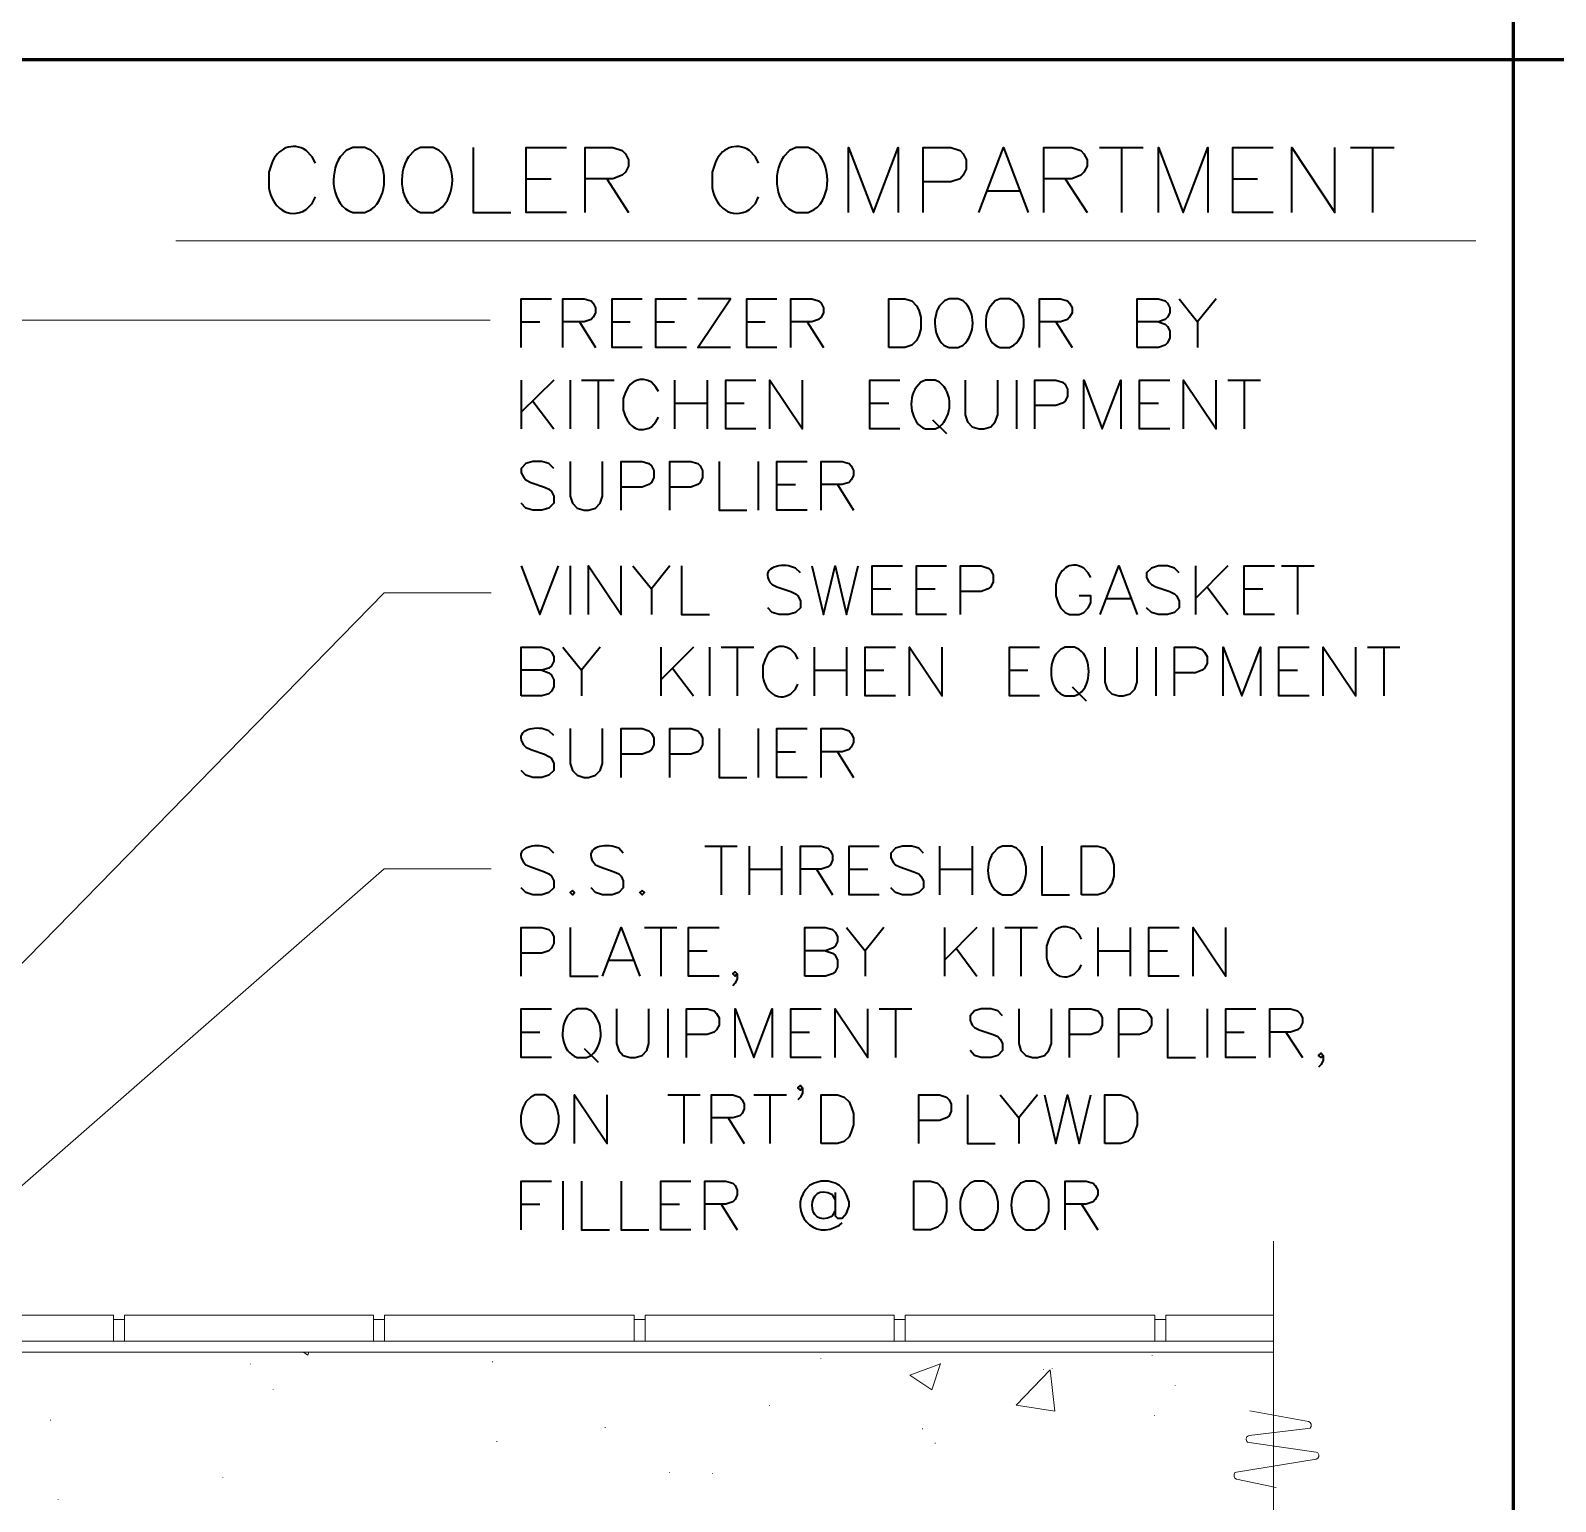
# Model space of a CAD drawing. Header units: inches. Extents: x 5 to 516, y -193 to 129.
# Drawn here: x 198.38 to 210.07, y -66.47 to -55.2 of the extents above; entities that cross this region are included whole.
import ezdxf

# ---------------------------------------------------------------- set-up
doc = ezdxf.new("R2010")
doc.units = ezdxf.units.IN
doc.header["$MEASUREMENT"] = 0
doc.layers.add('PDF3_Geometry', color=7, linetype='Continuous')

msp = doc.modelspace()

# ---------------------------------------------------------------- linework, layer by layer
at = {"layer": 'PDF3_Geometry', "lineweight": 50}
msp.add_lwpolyline([(181.1703462, -32.9700706), (181.1703462, -77.8671928), (209.7451811, -77.8671928), (209.7451811, -32.9700706)], close=True, dxfattribs=at)
at = {"layer": 'PDF3_Geometry', "lineweight": 60}
for points in [[(209.7451811, -32.9700706), (209.7451811, -77.8671928)], [(181.1703462, -55.41863), (231.5004526, -55.41863)]]:
    msp.add_lwpolyline(points, dxfattribs=at)
at = {"layer": 'PDF3_Geometry', "lineweight": 35}
for points in [[(200.5657701, -56.2119141), (200.5424383, -56.1652504), (200.4957746, -56.1152536)], [(200.9924113, -56.1152517), (200.9457477, -56.0919199), (200.8524203, -56.0919199), (200.8024235, -56.1152517), (200.7557599, -56.1652485)], [(201.5157103, -56.1152517), (201.4690466, -56.0919199), (201.3723862, -56.0919199), (201.3257225, -56.1152517), (201.2790588, -56.1652485)], [(201.7756942, -56.0919199), (201.7756942, -56.5918879), (202.0623425, -56.5918879)], [(202.4889788, -56.5918879), (202.1823318, -56.5918879), (202.1823318, -56.0919199), (202.4889788, -56.0919199)], [(202.6323016, -56.5918879), (202.6323016, -56.0919199), (202.8456213, -56.0919199), (202.9156168, -56.1152517), (202.9422817, -56.1419167), (202.9656136, -56.1885804), (202.9656136, -56.2352441), (202.9422817, -56.2819077), (202.9156168, -56.3052396), (202.8456213, -56.3319045), (202.6323016, -56.3319045)], [(203.9622199, -56.2119141), (203.938888, -56.1652504), (203.8922243, -56.1152536)], [(204.3888611, -56.1152517), (204.3421974, -56.0919199), (204.24887, -56.0919199), (204.1988732, -56.1152517), (204.1522096, -56.1652485)], [(204.6521781, -56.5918879), (204.6521781, -56.0919199), (204.8421659, -56.5918879), (205.0321537, -56.0919199), (205.0321537, -56.5918879)], [(205.2221421, -56.5918879), (205.2221421, -56.0919199), (205.4354617, -56.0919199), (205.5054572, -56.1152517), (205.5287891, -56.1419167), (205.5521209, -56.1885804), (205.5521209, -56.2585759), (205.5287891, -56.3052396), (205.5054572, -56.3319045), (205.4354617, -56.3552364), (205.2221421, -56.3552364)], [(205.6487776, -56.5918879), (205.8387654, -56.0919199), (206.0287532, -56.5918879)], [(206.1487455, -56.5918879), (206.1487455, -56.0919199), (206.3620652, -56.0919199), (206.4320607, -56.1152517), (206.4553925, -56.1419167), (206.4787244, -56.1885804), (206.4787244, -56.2352441), (206.4553925, -56.2819077), (206.4320607, -56.3052396), (206.3620652, -56.3319045), (206.1487455, -56.3319045)], [(206.5753878, -56.0919199), (206.9086998, -56.0919199)], [(206.7420438, -56.0919199), (206.7420438, -56.5918879)], [(207.0253576, -56.5918879), (207.0253576, -56.0919199), (207.2153454, -56.5918879), (207.4053333, -56.0919199), (207.4053333, -56.5918879)], [(207.9053017, -56.5918879), (207.5953216, -56.5918879), (207.5953216, -56.0919199), (207.9053017, -56.0919199)], [(208.048621, -56.5918879), (208.048621, -56.0919199), (208.3785998, -56.5918879), (208.3785998, -56.0919199)], [(208.4985976, -56.0919199), (208.8319095, -56.0919199)], [(208.6652536, -56.0919199), (208.6652536, -56.5918879)], [(200.2324582, -56.2119141), (200.2091263, -56.2819096), (200.2091263, -56.4019019)], [(203.6289079, -56.2119141), (203.6055761, -56.2819096), (203.6055761, -56.4019019)], [(202.1823318, -56.3319083), (202.3723196, -56.3319083)], [(202.7989576, -56.3319083), (202.9656136, -56.5918916)], [(205.7187736, -56.4252319), (205.9587582, -56.4252319)], [(206.3120719, -56.3319083), (206.4787279, -56.5918916)], [(207.5953216, -56.3319083), (207.7853094, -56.3319083)], [(200.4957746, -56.5685579), (200.5424383, -56.5218942), (200.5657701, -56.4718974)], [(203.8922243, -56.5685579), (203.938888, -56.5218942), (203.9622199, -56.4718974)], [(200.8524203, -56.5918879), (200.9457477, -56.5918879), (200.9924113, -56.568556)], [(201.3723862, -56.5918879), (201.4690466, -56.5918879), (201.5157103, -56.568556)], [(204.24887, -56.5918879), (204.3421974, -56.5918879), (204.3888611, -56.568556)], [(202.142336, -57.6251536), (202.142336, -57.2518442), (202.3756544, -57.2518442)], [(202.462316, -57.6251536), (202.462316, -57.2518442), (202.6256389, -57.2518442), (202.6789688, -57.2685098), (202.6956344, -57.2851754), (202.7123, -57.3218397), (202.7123, -57.358504), (202.6956344, -57.3918352), (202.6789688, -57.4118339), (202.6256389, -57.4284995), (202.462316, -57.4284995)], [(203.0689454, -57.6251536), (202.8389602, -57.6251536), (202.8389602, -57.2518442), (203.0689454, -57.2518442)], [(203.4089201, -57.6251536), (203.1756017, -57.6251536), (203.1756017, -57.2518442), (203.4089201, -57.2518442)], [(203.7455657, -57.6251536), (203.4955817, -57.6251536), (203.7455657, -57.2518442), (203.4955817, -57.2518442)], [(204.1022112, -57.6251536), (203.8722259, -57.6251536), (203.8722259, -57.2518442), (204.1022112, -57.2518442)], [(204.2088742, -57.6251536), (204.2088742, -57.2518442), (204.368864, -57.2518442), (204.4221939, -57.2685098), (204.4421926, -57.2851754), (204.4588582, -57.3218397), (204.4588582, -57.358504), (204.4421926, -57.3918352), (204.4221939, -57.4118339), (204.368864, -57.4284995), (204.2088742, -57.4284995)], [(205.5287877, -57.2685114), (205.4921234, -57.2518458), (205.4221279, -57.2518458), (205.3854636, -57.2685114), (205.3487993, -57.3051757)], [(205.9187638, -57.2685114), (205.8854326, -57.2518458), (205.812104, -57.2518458), (205.7754396, -57.2685114), (205.7421085, -57.3051757)], [(206.1154157, -57.6251536), (206.1154157, -57.2518442), (206.2754054, -57.2518442), (206.3287353, -57.2685098), (206.3454009, -57.2851754), (206.3653997, -57.3218397), (206.3653997, -57.358504), (206.3454009, -57.3918352), (206.3287353, -57.4118339), (206.2754054, -57.4284995), (206.1154157, -57.4284995)], [(206.862038, -57.6251536), (206.862038, -57.2518442), (207.0253609, -57.2518442), (207.0786908, -57.2685098), (207.0953564, -57.2851754), (207.112022, -57.3218397), (207.112022, -57.358504), (207.0953564, -57.3918352), (207.0786908, -57.4118339), (207.0253609, -57.4284995), (206.862038, -57.4284995)], [(207.1853476, -57.2518458), (207.3253387, -57.4285012), (207.3253387, -57.6251552)], [(207.4686614, -57.2518458), (207.3253373, -57.4285012)], [(202.142336, -57.4285041), (202.2856601, -57.4285041)], [(202.5889762, -57.4285041), (202.7123016, -57.6251582)], [(202.8389602, -57.4285041), (202.9789512, -57.4285041)], [(203.1756017, -57.4285041), (203.3189259, -57.4285041)], [(203.8722259, -57.4285041), (204.0122169, -57.4285041)], [(204.3355276, -57.4285041), (204.4588531, -57.6251582)], [(206.2387395, -57.4285041), (206.365398, -57.6251582)], [(207.0253576, -57.4285041), (207.0786875, -57.4451697), (207.0953531, -57.4651685), (207.1120187, -57.4984996), (207.1120187, -57.5518296), (207.0953531, -57.5884939), (207.0786875, -57.6084926), (207.0253576, -57.6251582), (206.8620348, -57.6251582)], [(205.4221279, -57.6251552), (205.4921234, -57.6251552), (205.5287877, -57.6084896)], [(205.812104, -57.6251552), (205.8854326, -57.6251552), (205.9187638, -57.6084896)], [(202.142336, -57.8751376), (202.142336, -58.248447)], [(202.39232, -57.8751376), (202.142336, -58.1217884)], [(202.5189801, -57.8751376), (202.5189801, -58.248447)], [(202.6056377, -57.8751376), (202.8556217, -57.8751376)], [(202.7322979, -57.8751376), (202.7322979, -58.248447)], [(203.1956064, -57.9618019), (203.1756077, -57.9284707), (203.1422765, -57.8918064)], [(203.3189302, -57.8751376), (203.3189302, -58.248447)], [(203.5689142, -57.8751376), (203.5689142, -58.248447)], [(203.9422211, -58.2484521), (203.7122359, -58.2484521), (203.7122359, -57.8751427), (203.9422211, -57.8751427)], [(204.0488774, -58.2484521), (204.0488774, -57.8751427), (204.2988614, -58.2484521), (204.2988614, -57.8751427)], [(205.0454829, -58.2484521), (204.8154977, -58.2484521), (204.8154977, -57.8751427), (205.0454829, -57.8751427)], [(205.3487998, -57.8918032), (205.3154686, -57.8751376), (205.24214, -57.8751376), (205.2054756, -57.8918032), (205.1721445, -57.9284675)], [(205.5454517, -57.8751376), (205.5454517, -58.1417871), (205.5621173, -58.195117), (205.5987816, -58.2317814), (205.6521115, -58.248447), (205.6887758, -58.248447), (205.7421057, -58.2317814), (205.7754369, -58.195117), (205.7954357, -58.1417871), (205.7954357, -57.8751376)], [(205.9387574, -57.8751376), (205.9387574, -58.248447)], [(206.0787495, -58.2484521), (206.0787495, -57.8751427), (206.2387392, -57.8751427), (206.2920691, -57.8918083), (206.3120678, -57.9084739), (206.3287334, -57.9451382), (206.3287334, -57.9984681), (206.3120678, -58.0351325), (206.2920691, -58.051798), (206.2387392, -58.0684636), (206.0787495, -58.0684636)], [(206.4553936, -58.2484521), (206.4553936, -57.8751427), (206.5953846, -58.2484521), (206.7387088, -57.8751427), (206.7387088, -58.2484521)], [(207.1120144, -58.2484521), (206.8820291, -58.2484521), (206.8820291, -57.8751427), (207.1120144, -57.8751427)], [(207.2186775, -58.2484521), (207.2186775, -57.8751427), (207.4686614, -58.2484521), (207.4686614, -57.8751427)], [(207.5586554, -57.8751376), (207.8086394, -57.8751376)], [(207.6819792, -57.8751376), (207.6819792, -58.248447)], [(202.23233, -58.0351343), (202.3923197, -58.248454)], [(202.9456224, -57.9618019), (202.9256237, -58.0151318), (202.9256237, -58.1051261)], [(203.3189302, -58.0517959), (203.5689142, -58.0517959)], [(203.7122359, -58.0517959), (203.8522269, -58.0517959)], [(204.8154977, -58.0517959), (204.9588218, -58.0517959)], [(206.8820291, -58.0517959), (207.0253533, -58.0517959)], [(203.1422765, -58.2317846), (203.1756077, -58.1951203), (203.1956064, -58.158456)], [(205.2954677, -58.1784561), (205.4021275, -58.2851159)], [(205.24214, -58.248447), (205.3154686, -58.248447), (205.3487998, -58.2317814)], [(202.39232, -58.5517638), (202.3556556, -58.5150995), (202.3023257, -58.4984339), (202.2323302, -58.4984339), (202.1790003, -58.5150995), (202.142336, -58.5517638), (202.142336, -58.585095), (202.1623347, -58.6217593), (202.1790003, -58.6384249), (202.2156646, -58.6584237), (202.3223245, -58.695088), (202.3556556, -58.7117536), (202.3756544, -58.7284192), (202.39232, -58.7650835), (202.39232, -58.8184134), (202.3556556, -58.8550777), (202.3023257, -58.8717433), (202.2323302, -58.8717433), (202.1790003, -58.8550777), (202.142336, -58.8184134)], [(202.5189801, -58.4984361), (202.5189801, -58.7650857), (202.5356457, -58.8184156), (202.5723101, -58.8550799), (202.62564, -58.8717455), (202.6589712, -58.8717455), (202.7123011, -58.8550799), (202.7489654, -58.8184156), (202.765631, -58.7650857), (202.765631, -58.4984361)], [(202.9089562, -58.8717439), (202.9089562, -58.4984345), (203.068946, -58.4984345), (203.1222759, -58.5151001), (203.1422746, -58.5317656), (203.1589402, -58.56843), (203.1589402, -58.6217599), (203.1422746, -58.6584242), (203.1222759, -58.6750898), (203.068946, -58.6950885), (202.9089562, -58.6950885)], [(203.282264, -58.8717439), (203.282264, -58.4984345), (203.4422537, -58.4984345), (203.4955836, -58.5151001), (203.5155824, -58.5317656), (203.532248, -58.56843), (203.532248, -58.6217599), (203.5155824, -58.6584242), (203.4955836, -58.6750898), (203.4422537, -58.6950885), (203.282264, -58.6950885)], [(203.6589081, -58.4984361), (203.6589081, -58.8717455), (203.8722278, -58.8717455)], [(203.9588903, -58.4984361), (203.9588903, -58.8717455)], [(204.3355303, -58.8717439), (204.102212, -58.8717439), (204.102212, -58.4984345), (204.3355303, -58.4984345)], [(204.4421899, -58.8717439), (204.4421899, -58.4984345), (204.6021796, -58.4984345), (204.6555096, -58.5151001), (204.6721752, -58.5317656), (204.6888407, -58.56843), (204.6888407, -58.6050943), (204.6721752, -58.6384255), (204.6555096, -58.6584242), (204.6021796, -58.6750898), (204.4421899, -58.6750898)], [(204.102212, -58.6750876), (204.2455361, -58.6750876)], [(204.5655137, -58.6750876), (204.6888391, -58.8717417)], [(202.142336, -59.2983861), (202.2856601, -59.6716955), (202.4289843, -59.2983861)], [(202.5189801, -59.2983861), (202.5189801, -59.6716955)], [(202.6589722, -59.6716939), (202.6589722, -59.2983845), (202.9089562, -59.6716939), (202.9089562, -59.2983845)], [(202.9989502, -59.2983861), (203.1422743, -59.4750415), (203.1422743, -59.6716955)], [(203.282264, -59.2983861), (203.142273, -59.4750415)], [(203.372258, -59.2983861), (203.372258, -59.6716955), (203.5855776, -59.6716955)], [(204.2821999, -59.3517139), (204.2455356, -59.3150496), (204.1922057, -59.298384)], [(204.3688575, -59.2983861), (204.4588517, -59.6716955), (204.5488459, -59.2983861), (204.635507, -59.6716955), (204.7255013, -59.2983861)], [(205.0654844, -59.6716939), (204.832166, -59.6716939), (204.832166, -59.2983845), (205.0654844, -59.2983845)], [(205.4021292, -59.6716939), (205.1721439, -59.6716939), (205.1721439, -59.2983845), (205.4021292, -59.2983845)], [(205.5087855, -59.6716939), (205.5087855, -59.2983845), (205.6687752, -59.2983845), (205.7221051, -59.3150501), (205.7421038, -59.3317157), (205.7587694, -59.36838), (205.7587694, -59.4217099), (205.7421038, -59.4583743), (205.7221051, -59.4750399), (205.6687752, -59.4950386), (205.5087855, -59.4950386)], [(206.5087214, -59.3883733), (206.4887226, -59.351709), (206.4553914, -59.3150447)], [(206.5787174, -59.6716939), (206.7220416, -59.2983845), (206.8620326, -59.6716939)], [(207.1853476, -59.3517139), (207.1486833, -59.3150496), (207.0953534, -59.298384), (207.0253579, -59.298384), (206.972028, -59.3150496), (206.9353637, -59.3517139), (206.9353637, -59.3883782), (206.9520293, -59.4217094), (206.972028, -59.4417081), (207.0053592, -59.4583737), (207.112019, -59.495038), (207.1486833, -59.5117036), (207.1653489, -59.5283692), (207.1853476, -59.5650335), (207.1853476, -59.6183635), (207.1486833, -59.6550278), (207.0953534, -59.6716934), (207.0253579, -59.6716934), (206.972028, -59.6550278), (206.9353637, -59.6183635)], [(207.3086714, -59.2983861), (207.3086714, -59.6716955)], [(207.5586554, -59.2983861), (207.3086714, -59.5483701)], [(207.9152976, -59.6716939), (207.6819792, -59.6716939), (207.6819792, -59.2983845), (207.9152976, -59.2983845)], [(207.9686294, -59.2983861), (208.2186134, -59.2983861)], [(208.0919532, -59.2983861), (208.0919532, -59.6716955)], [(204.0655471, -59.4417081), (204.1022114, -59.4583737), (204.2088713, -59.495038), (204.2455356, -59.5117036), (204.2622012, -59.5283692), (204.2821999, -59.5650335), (204.2821999, -59.6183635), (204.2455356, -59.6550278), (204.1922057, -59.6716934), (204.118877, -59.6716934), (204.0655471, -59.6550278), (204.0322159, -59.6183635)], [(204.832166, -59.4750377), (204.9754901, -59.4750377)], [(205.1721439, -59.4750377), (205.3154681, -59.4750377)], [(206.2387387, -59.4417032), (206.2387387, -59.5283644), (206.2587374, -59.5816943), (206.275403, -59.6183586), (206.3120673, -59.6550229), (206.3453985, -59.6716885), (206.4187271, -59.6716885), (206.4553914, -59.6550229), (206.4887226, -59.6183586), (206.5087214, -59.5816943), (206.5087214, -59.5283644), (206.4187271, -59.5283644)], [(207.3986654, -59.4583694), (207.5586551, -59.671689)], [(207.6819792, -59.4750377), (207.8253033, -59.4750377)], [(206.6320452, -59.5483701), (206.8087005, -59.5483701)], [(202.142336, -60.2949857), (202.142336, -59.9216763), (202.3023257, -59.9216763), (202.3556556, -59.9383419), (202.3756544, -59.9583406), (202.39232, -59.9916718), (202.39232, -60.0283361), (202.3756544, -60.0650004), (202.3556556, -60.081666), (202.3023257, -60.0983316), (202.142336, -60.0983316)], [(202.462316, -59.9216779), (202.6056402, -60.0983332), (202.6056402, -60.2949873)], [(202.7489662, -59.9216779), (202.6056421, -60.0983332)], [(203.2122679, -59.9216779), (203.2122679, -60.2949873)], [(203.4622519, -59.9216779), (203.2122679, -60.1716619)], [(203.5855757, -59.9216779), (203.5855757, -60.2949873)], [(203.6755697, -59.9216779), (203.9255536, -59.9216779)], [(203.7988935, -59.9216779), (203.7988935, -60.2949873)], [(204.262202, -60.0116719), (204.2455364, -59.9750075), (204.2088721, -59.9383432)], [(204.3888622, -59.9216779), (204.3888622, -60.2949873)], [(204.6355097, -59.9216779), (204.6355097, -60.2949873)], [(205.0121566, -60.2949857), (204.7788382, -60.2949857), (204.7788382, -59.9216763), (205.0121566, -59.9216763)], [(205.1188094, -60.2949857), (205.1188094, -59.9216763), (205.3687934, -60.2949857), (205.3687934, -59.9216763)], [(206.1154149, -60.2949857), (205.8854296, -60.2949857), (205.8854296, -59.9216763), (206.1154149, -59.9216763)], [(206.4187317, -59.9383435), (206.3820674, -59.9216779), (206.3120719, -59.9216779), (206.2754076, -59.9383435), (206.2387433, -59.9750078)], [(206.6153836, -59.9216779), (206.6153836, -60.1883275), (206.6320492, -60.2416574), (206.6687135, -60.2783217), (206.7220435, -60.2949873), (206.7553747, -60.2949873), (206.8087046, -60.2783217), (206.8453689, -60.2416574), (206.8620345, -60.1883275), (206.8620345, -59.9216779)], [(207.0053597, -59.9216779), (207.0053597, -60.2949873)], [(207.1486814, -60.2949857), (207.1486814, -59.9216763), (207.3086712, -59.9216763), (207.3620011, -59.9383419), (207.3786667, -59.9583406), (207.3986654, -59.9916718), (207.3986654, -60.0450017), (207.3786667, -60.081666), (207.3620011, -60.0983316), (207.3086712, -60.1183303), (207.1486814, -60.1183303)], [(207.5219892, -60.2949857), (207.5219892, -59.9216763), (207.6653133, -60.2949857), (207.8086375, -59.9216763), (207.8086375, -60.2949857)], [(208.1819499, -60.2949857), (207.9486315, -60.2949857), (207.9486315, -59.9216763), (208.1819499, -59.9216763)], [(208.2886094, -60.2949857), (208.2886094, -59.9216763), (208.5385934, -60.2949857), (208.5385934, -59.9216763)], [(208.6285873, -59.9216779), (208.8752382, -59.9216779)], [(208.7519111, -59.9216779), (208.7519111, -60.2949873)], [(204.012218, -60.0116719), (203.9955524, -60.0650018), (203.9955524, -60.1516629)], [(202.302326, -60.0983294), (202.3556559, -60.1183282), (202.3756546, -60.1349938), (202.3923202, -60.1716581), (202.3923202, -60.224988), (202.3756546, -60.2583192), (202.3556559, -60.2783179), (202.302326, -60.2949835), (202.1423363, -60.2949835)], [(203.3022619, -60.0816679), (203.4622516, -60.2949876)], [(204.3888622, -60.0983294), (204.635513, -60.0983294)], [(204.7788382, -60.0983294), (204.9221624, -60.0983294)], [(205.8854296, -60.0983294), (206.0254206, -60.0983294)], [(207.9486315, -60.0983294), (208.0919556, -60.0983294)], [(204.2088721, -60.2783214), (204.2455364, -60.2416571), (204.262202, -60.2049928)], [(206.3120719, -60.2949873), (206.3820674, -60.2949873), (206.4187317, -60.2783217)], [(206.3653997, -60.2249896), (206.4720595, -60.3316494)], [(202.39232, -60.5982974), (202.3556556, -60.5616331), (202.3023257, -60.5449675)], [(202.5189801, -60.5449696), (202.5189801, -60.8116192), (202.5356457, -60.8649491), (202.5723101, -60.9016134), (202.62564, -60.918279), (202.6589712, -60.918279), (202.7123011, -60.9016134), (202.7489654, -60.8649491), (202.765631, -60.8116192), (202.765631, -60.5449696)], [(202.9089562, -60.9182774), (202.9089562, -60.544968), (203.068946, -60.544968), (203.1222759, -60.5616336), (203.1422746, -60.5816323), (203.1589402, -60.6149635), (203.1589402, -60.6682934), (203.1422746, -60.7049578), (203.1222759, -60.7216233), (203.068946, -60.7416221), (202.9089562, -60.7416221)], [(203.282264, -60.9182774), (203.282264, -60.544968), (203.4422537, -60.544968), (203.4955836, -60.5616336), (203.5155824, -60.5816323), (203.532248, -60.6149635), (203.532248, -60.6682934), (203.5155824, -60.7049578), (203.4955836, -60.7216233), (203.4422537, -60.7416221), (203.282264, -60.7416221)], [(203.6589081, -60.5449696), (203.6589081, -60.918279), (203.8722278, -60.918279)], [(203.9588903, -60.5449696), (203.9588903, -60.918279)], [(204.3355303, -60.9182774), (204.102212, -60.9182774), (204.102212, -60.544968), (204.3355303, -60.544968)], [(204.4421899, -60.9182774), (204.4421899, -60.544968), (204.6021796, -60.544968), (204.6555096, -60.5616336), (204.6721752, -60.5816323), (204.6888407, -60.6149635), (204.6888407, -60.6516278), (204.6721752, -60.6882922), (204.6555096, -60.7049578), (204.6021796, -60.7216233), (204.4421899, -60.7216233)], [(202.1790003, -60.6882916), (202.2156646, -60.7049572), (202.3223245, -60.7416215), (202.3556556, -60.7582871), (202.3756544, -60.7749527), (202.39232, -60.811617), (202.39232, -60.864947), (202.3556556, -60.9016113), (202.3023257, -60.9182769), (202.2323302, -60.9182769), (202.1790003, -60.9016113), (202.142336, -60.864947)], [(204.102212, -60.7216212), (204.2455361, -60.7216212)], [(204.5655137, -60.7216212), (204.6888391, -60.9182752)], [(202.39232, -61.4982438), (202.3556556, -61.4615794), (202.3023257, -61.4449138)], [(202.9256177, -61.4982438), (202.8922866, -61.4615794), (202.8389566, -61.4449138)], [(203.5489095, -61.4449092), (203.7988935, -61.4449092)], [(203.6755697, -61.4449092), (203.6755697, -61.8182186)], [(203.8888942, -61.4449092), (203.8888942, -61.8182186)], [(204.1388782, -61.4449092), (204.1388782, -61.8182186)], [(204.2821999, -61.8182238), (204.2821999, -61.4449144), (204.4421896, -61.4449144), (204.4955195, -61.46158), (204.5121851, -61.4815787), (204.5288507, -61.5149099), (204.5288507, -61.5515742), (204.5121851, -61.5882385), (204.4955195, -61.6049041), (204.4421896, -61.6215697), (204.2821999, -61.6215697)], [(204.8854929, -61.8182238), (204.6555077, -61.8182238), (204.6555077, -61.4449144), (204.8854929, -61.4449144)], [(205.2254717, -61.4982438), (205.1888073, -61.4615794), (205.1354774, -61.4449138), (205.0654819, -61.4449138), (205.012152, -61.4615794), (204.9754877, -61.4982438), (204.9754877, -61.5349081), (204.9921533, -61.5682393), (205.012152, -61.588238), (205.0454832, -61.6049036), (205.152143, -61.6415679), (205.1888073, -61.6582335), (205.2054729, -61.6748991), (205.2254717, -61.7115634), (205.2254717, -61.7648933), (205.1888073, -61.8015576), (205.1354774, -61.8182232), (205.0654819, -61.8182232), (205.012152, -61.8015576), (204.9754877, -61.7648933)], [(205.3487955, -61.4449092), (205.3487955, -61.8182186)], [(205.5987794, -61.4449092), (205.5987794, -61.8182186)], [(205.9387617, -61.4615748), (205.9020974, -61.4449092), (205.8321019, -61.4449092), (205.7954376, -61.4615748), (205.7587732, -61.4982391)], [(206.1320772, -61.4449092), (206.1320772, -61.8182186), (206.3453969, -61.8182186)], [(202.1790003, -61.588238), (202.2156646, -61.6049036), (202.3223245, -61.6415679), (202.3556556, -61.6582335), (202.3756544, -61.6748991), (202.39232, -61.7115634), (202.39232, -61.7648933), (202.3556556, -61.8015576), (202.3023257, -61.8182232), (202.2323302, -61.8182232), (202.1790003, -61.8015576), (202.142336, -61.7648933)], [(202.7122981, -61.588238), (202.7489624, -61.6049036), (202.8556222, -61.6415679), (202.8922866, -61.6582335), (202.9089522, -61.6748991), (202.9256177, -61.7115634), (202.9256177, -61.7648933), (202.8922866, -61.8015576), (202.8389566, -61.8182232), (202.765628, -61.8182232), (202.7122981, -61.8015576), (202.6789669, -61.7648933)], [(203.8888942, -61.6215675), (204.1388782, -61.6215675)], [(204.4055237, -61.6215675), (204.5288491, -61.8182216)], [(204.6555077, -61.6215675), (204.7988318, -61.6215675)], [(205.3487955, -61.6215675), (205.5987794, -61.6215675)], [(205.8321019, -61.8182186), (205.9020974, -61.8182186), (205.9387617, -61.801553)], [(202.142336, -62.4415155), (202.142336, -62.0682061), (202.3023257, -62.0682061), (202.3556556, -62.0848717), (202.3756544, -62.1048704), (202.39232, -62.1382016), (202.39232, -62.1915315), (202.3756544, -62.2281959), (202.3556556, -62.2481946), (202.3023257, -62.2648602), (202.142336, -62.2648602)], [(202.5189801, -62.0682078), (202.5189801, -62.4415171), (202.7322998, -62.4415171)], [(202.7656277, -62.4415155), (202.9089519, -62.0682061), (203.052276, -62.4415155)], [(203.0889441, -62.0682078), (203.335595, -62.0682078)], [(203.2122679, -62.0682078), (203.2122679, -62.4415171)], [(203.6589041, -62.4415155), (203.4255857, -62.4415155), (203.4255857, -62.0682061), (203.6589041, -62.0682061)], [(204.3155297, -62.4415155), (204.3155297, -62.0682061), (204.4755195, -62.0682061), (204.5288494, -62.0848717), (204.5488481, -62.1048704), (204.5655137, -62.1382016), (204.5655137, -62.174866), (204.5488481, -62.2115303), (204.5288494, -62.2281959), (204.4755195, -62.2481946), (204.3155297, -62.2481946)], [(204.6355097, -62.0682078), (204.7788339, -62.2481962), (204.7788339, -62.4415171)], [(204.9221599, -62.0682078), (204.7788358, -62.2481962)], [(205.3854617, -62.0682078), (205.3854617, -62.4415171)], [(205.6354456, -62.0682078), (205.3854617, -62.3181917)], [(205.7587694, -62.0682078), (205.7587694, -62.4415171)], [(205.8487634, -62.0682078), (206.0987474, -62.0682078)], [(205.972094, -62.0682078), (205.972094, -62.4415171)], [(206.1854117, -62.1582017), (206.1687461, -62.2115316), (206.1687461, -62.3015259)], [(206.4353957, -62.1582017), (206.4187301, -62.1215374), (206.3820658, -62.0848731)], [(206.5620559, -62.0682078), (206.5620559, -62.4415171)], [(206.8087035, -62.0682078), (206.8087035, -62.4415171)], [(207.1853436, -62.4415155), (206.9520252, -62.4415155), (206.9520252, -62.0682061), (207.1853436, -62.0682061)], [(207.2920099, -62.4415155), (207.2920099, -62.0682061), (207.5419939, -62.4415155), (207.5419939, -62.0682061)], [(203.4255857, -62.2481957), (203.5689098, -62.2481957)], [(204.4755197, -62.2481957), (204.5288497, -62.2648613), (204.5488484, -62.2815269), (204.565514, -62.3181912), (204.565514, -62.3715211), (204.5488484, -62.4081854), (204.5288497, -62.424851), (204.4755197, -62.4415166), (204.31553, -62.4415166)], [(205.4754556, -62.2281978), (205.6354454, -62.4415174)], [(206.5620559, -62.2481957), (206.8087067, -62.2481957)], [(206.9520252, -62.2481957), (207.0953493, -62.2481957)], [(202.8189623, -62.3181917), (202.9989507, -62.3181917)], [(206.3820658, -62.4248513), (206.4187301, -62.388187), (206.4353957, -62.3548558)], [(203.7988935, -62.4248472), (203.7822279, -62.4415128), (203.7655623, -62.4248472), (203.7822279, -62.4081816), (203.7988935, -62.4248472), (203.7988935, -62.4615115), (203.7822279, -62.4948427), (203.7655623, -62.5148414)], [(202.3756544, -63.0648073), (202.142336, -63.0648073), (202.142336, -62.6914979), (202.3756544, -62.6914979)], [(202.6789677, -62.7081651), (202.6423034, -62.6914995), (202.5723079, -62.6914995), (202.5356436, -62.7081651), (202.4989793, -62.7448294)], [(202.87229, -62.6914995), (202.87229, -62.9581491), (202.8922887, -63.011479), (202.9256199, -63.0481433), (202.9789498, -63.0648089), (203.0156141, -63.0648089), (203.0689441, -63.0481433), (203.1056084, -63.011479), (203.122274, -62.9581491), (203.122274, -62.6914995)], [(203.2655957, -62.6914995), (203.2655957, -63.0648089)], [(203.4089242, -63.0648073), (203.4089242, -62.6914979), (203.5689139, -62.6914979), (203.6222438, -62.7081635), (203.6389094, -62.7281622), (203.6589081, -62.7614934), (203.6589081, -62.8181564), (203.6389094, -62.8514876), (203.6222438, -62.8714863), (203.5689139, -62.8881519), (203.4089242, -62.8881519)], [(203.7822319, -63.0648073), (203.7822319, -62.6914979), (203.9255561, -63.0648073), (204.0655471, -62.6914979), (204.0655471, -63.0648073)], [(204.4421926, -63.0648073), (204.2088742, -63.0648073), (204.2088742, -62.6914979), (204.4421926, -62.6914979)], [(204.5488454, -63.0648073), (204.5488454, -62.6914979), (204.7988294, -63.0648073), (204.7988294, -62.6914979)], [(204.8854937, -62.6914995), (205.1354777, -62.6914995)], [(205.0121539, -62.6914995), (205.0121539, -63.0648089)], [(205.8321019, -62.7448272), (205.7954376, -62.7081629), (205.7421076, -62.6914973), (205.668779, -62.6914973), (205.6154491, -62.7081629), (205.5821179, -62.7448272), (205.5821179, -62.7814916), (205.5987835, -62.8181559), (205.6154491, -62.8348215), (205.6521134, -62.8514871), (205.7587732, -62.8881514), (205.7954376, -62.904817), (205.8121032, -62.9248157), (205.8321019, -62.9581469), (205.8321019, -63.0114768), (205.7954376, -63.0481411), (205.7421076, -63.0648067), (205.668779, -63.0648067), (205.6154491, -63.0481411), (205.5821179, -63.0114768)], [(205.9554257, -62.6914995), (205.9554257, -62.9581491), (205.9720913, -63.011479), (206.0087556, -63.0481433), (206.0620855, -63.0648089), (206.0987498, -63.0648089), (206.1520797, -63.0481433), (206.1854109, -63.011479), (206.2054096, -62.9581491), (206.2054096, -62.6914995)], [(206.3454017, -63.0648073), (206.3454017, -62.6914979), (206.5087246, -62.6914979), (206.5620545, -62.7081635), (206.5787201, -62.7281622), (206.5953857, -62.7614934), (206.5953857, -62.8181564), (206.5787201, -62.8514876), (206.5620545, -62.8714863), (206.5087246, -62.8881519), (206.3454017, -62.8881519)], [(206.7220459, -63.0648073), (206.7220459, -62.6914979), (206.8820356, -62.6914979), (206.9353656, -62.7081635), (206.9520312, -62.7281622), (206.9720299, -62.7614934), (206.9720299, -62.8181564), (206.9520312, -62.8514876), (206.9353656, -62.8714863), (206.8820356, -62.8881519), (206.7220459, -62.8881519)], [(207.0953537, -62.6914995), (207.0953537, -63.0648089), (207.3086733, -63.0648089)], [(207.3986654, -62.6914995), (207.3986654, -63.0648089)], [(207.7719791, -63.0648073), (207.5419939, -63.0648073), (207.5419939, -62.6914979), (207.7719791, -62.6914979)], [(207.8786354, -63.0648073), (207.8786354, -62.6914979), (208.0386252, -62.6914979), (208.0919551, -62.7081635), (208.1119538, -62.7281622), (208.1286194, -62.7614934), (208.1286194, -62.7981577), (208.1119538, -62.834822), (208.0919551, -62.8514876), (208.0386252, -62.8714863), (207.8786354, -62.8714863)], [(202.142336, -62.8714874), (202.2856601, -62.8714874)], [(204.2088742, -62.8714874), (204.3521984, -62.8714874)], [(207.5419939, -62.8714874), (207.6819849, -62.8714874)], [(208.0019592, -62.8714874), (208.1286178, -63.0648084)], [(202.5723079, -63.0648089), (202.6423034, -63.0648089), (202.6789677, -63.0481433)], [(202.6256424, -62.9948112), (202.7323022, -63.101471)], [(208.2886094, -63.0481457), (208.2719438, -63.0648113), (208.2519451, -63.0481457), (208.2719438, -63.0314801), (208.2886094, -63.0481457), (208.2886094, -63.0848101), (208.2719438, -63.1181412), (208.2519451, -63.13814)], [(204.2988614, -63.2981297), (204.2821958, -63.3147953), (204.2621971, -63.2981297), (204.2821958, -63.278131), (204.2988614, -63.2981297), (204.2988614, -63.334794), (204.2821958, -63.3681252), (204.2621971, -63.3881239)], [(202.3556581, -63.3681231), (202.3223269, -63.3514575), (202.2489983, -63.3514575), (202.2156671, -63.3681231), (202.1790027, -63.4047874)], [(202.55231, -63.7247652), (202.55231, -63.3514558), (202.802294, -63.7247652), (202.802294, -63.3514558)], [(203.2655957, -63.3514575), (203.5155797, -63.3514575)], [(203.3889263, -63.3514575), (203.3889263, -63.7247669)], [(203.602244, -63.7247652), (203.602244, -63.3514558), (203.7655669, -63.3514558), (203.8188968, -63.3681214), (203.8355624, -63.3881201), (203.852228, -63.4214513), (203.852228, -63.4581157), (203.8355624, -63.49478), (203.8188968, -63.5114456), (203.7655669, -63.5281112), (203.602244, -63.5281112)], [(203.9255536, -63.3514575), (204.1755376, -63.3514575)], [(204.0488774, -63.3514575), (204.0488774, -63.7247669)], [(205.1888054, -63.7247652), (205.1888054, -63.3514558), (205.3487952, -63.3514558), (205.4021251, -63.3681214), (205.4221238, -63.3881201), (205.4387894, -63.4214513), (205.4387894, -63.4747813), (205.4221238, -63.5114456), (205.4021251, -63.5281112), (205.3487952, -63.5481099), (205.1888054, -63.5481099)], [(205.56212, -63.3514575), (205.56212, -63.7247669), (205.7754396, -63.7247669)], [(205.812104, -63.3514575), (205.9554281, -63.5281128), (205.9554281, -63.7247669)], [(206.0987474, -63.3514575), (205.9554232, -63.5281128)], [(206.1520819, -63.3514575), (206.238743, -63.7247669), (206.3287372, -63.3514575), (206.4187315, -63.7247669), (206.5087257, -63.3514575)], [(203.7289042, -63.528109), (203.8522296, -63.7247631)], [(202.2489983, -63.7247669), (202.3223269, -63.7247669), (202.3556581, -63.7081013)], [(202.142336, -64.3847232), (202.142336, -64.0114138), (202.3756544, -64.0114138)], [(202.462316, -64.0114154), (202.462316, -64.3847248)], [(202.6056377, -64.0114154), (202.6056377, -64.3847248), (202.8189574, -64.3847248)], [(202.9089562, -64.0114154), (202.9089562, -64.3847248), (203.1222759, -64.3847248)], [(203.4422532, -64.3847232), (203.2122679, -64.3847232), (203.2122679, -64.0114138), (203.4422532, -64.0114138)], [(203.5489095, -64.3847232), (203.5489095, -64.0114138), (203.7122324, -64.0114138), (203.7655623, -64.0280794), (203.7822279, -64.044745), (203.7988935, -64.0814093), (203.7988935, -64.1180736), (203.7822279, -64.1514048), (203.7655623, -64.1714035), (203.7122324, -64.1880691), (203.5489095, -64.1880691)], [(204.5488454, -64.098073), (204.5488454, -64.2780615), (204.565511, -64.2947271), (204.6021753, -64.2947271), (204.6355065, -64.2580627), (204.6555052, -64.2047328), (204.6555052, -64.1714016), (204.6355065, -64.1180717), (204.6188409, -64.0814074), (204.5821766, -64.0447431), (204.5488454, -64.0280775), (204.4955155, -64.0114119), (204.4421856, -64.0114119), (204.3888556, -64.0280775), (204.3521913, -64.0447431)], [(205.7221076, -64.028081), (205.6887764, -64.0114154), (205.6154477, -64.0114154), (205.5821165, -64.028081), (205.5454522, -64.0647453)], [(206.0087534, -64.3847248), (206.0787489, -64.3847248), (206.1154132, -64.3647261), (206.1520776, -64.3313949), (206.1687432, -64.2947306), (206.1854088, -64.2414007), (206.1854088, -64.1514064), (206.1687432, -64.0980765), (206.1520776, -64.0647453), (206.1154132, -64.028081), (206.0787489, -64.0114154), (206.0087534, -64.0114154), (205.9720891, -64.028081), (205.9387579, -64.0647453)], [(206.3120719, -64.3847232), (206.3120719, -64.0114138), (206.4720617, -64.0114138), (206.5253916, -64.0280794), (206.5420572, -64.044745), (206.5620559, -64.0814093), (206.5620559, -64.1180736), (206.5420572, -64.1514048), (206.5253916, -64.1714035), (206.4720617, -64.1880691), (206.3120719, -64.1880691)], [(204.5488454, -64.1514075), (204.5288467, -64.1180763)], [(202.142336, -64.188067), (202.2856601, -64.188067)], [(203.2122679, -64.188067), (203.3555921, -64.188067)], [(203.6755697, -64.188067), (203.7988951, -64.384721)], [(204.5288467, -64.2780661), (204.5488454, -64.2414018)], [(206.4353957, -64.188067), (206.5620543, -64.384721)], [(204.5488454, -64.3647226), (204.5821766, -64.348057), (204.6021753, -64.3313914)], [(205.6154477, -64.3847248), (205.6887764, -64.3847248), (205.7221076, -64.3647261)]]:
    msp.add_lwpolyline(points, dxfattribs=at)
at = {"layer": 'PDF3_Geometry', "lineweight": 15}
for points in [[(199.4958382, -56.808542), (209.4585326, -56.808542)], [(197.3159785, -57.4151722), (201.9056844, -57.4151722)], [(196.5026965, -64.1980693), (201.0924024, -59.5050367), (201.9123495, -59.5050367)], [(197.7492868, -64.5413768), (201.0924057, -61.618231), (201.9123533, -61.618231)], [(207.9086357, -67.5978486), (207.9086357, -64.4713825)], [(197.1059903, -65.0380138), (197.1059903, -65.071345), (197.1059903, -65.238001), (207.9086314, -65.238001)], [(197.1059903, -65.3213303), (197.1059903, -65.0380152), (199.0192009, -65.0380152)], [(199.0192045, -65.238001), (199.0192045, -65.071345), (199.0192045, -65.0380138)], [(199.1025325, -65.238001), (199.1025325, -65.071345), (199.0192045, -65.071345)], [(199.1025325, -65.071345), (199.1025325, -65.0380138)], [(199.1025325, -65.0380152), (201.0124101, -65.0380152)], [(201.0124103, -65.071345), (201.0124103, -65.0380138)], [(201.0957383, -65.071345), (201.0124103, -65.071345), (201.0124103, -65.238001)], [(201.0957383, -65.238001), (201.0957383, -65.071345), (201.0957383, -65.0380138)], [(201.0957383, -65.0380152), (203.0089489, -65.0380152)], [(203.0089457, -65.238001), (203.0089457, -65.071345), (203.0922737, -65.071345), (203.0922737, -65.0380138)], [(203.0089457, -65.071345), (203.0089457, -65.0380138)], [(203.0922737, -65.0380152), (205.0021513, -65.0380152)], [(203.0922737, -65.071345), (203.0922737, -65.238001)], [(205.0854795, -65.071345), (205.0021516, -65.071345), (205.0021516, -65.0380138)], [(205.0021516, -65.071345), (205.0021516, -65.238001)], [(206.9986902, -65.0380152), (205.0854795, -65.0380152), (205.0854795, -65.2380024)], [(207.0820217, -65.071345), (206.9986937, -65.071345), (206.9986937, -65.0380138)], [(206.9986937, -65.071345), (206.9986937, -65.238001)], [(207.0820217, -65.2380024), (207.0820217, -65.0380152), (207.9086354, -65.0380152)], [(207.9086323, -65.321329), (186.0866976, -65.321329), (196.6493537, -65.321329)], [(200.4757762, -65.321329), (200.5091074, -65.3446608)], [(200.509106, -65.3446633), (200.5157723, -65.3213314)], [(200.0691386, -65.4146593), (200.0691386, -65.4113262)], [(201.9223523, -65.397991), (201.9223523, -65.3946579)], [(204.4388535, -65.3713271), (204.4388535, -65.367994)], [(205.2888017, -65.6113134), (205.1221458, -65.4979873), (205.3554641, -65.4113262)], [(205.2888017, -65.6113088), (205.3554641, -65.4079885)], [(206.9786958, -65.3479929), (206.9786958, -65.3446597)], [(205.9354278, -65.7279734), (206.1954111, -65.4579907)], [(206.1954141, -65.4579847), (206.2320784, -65.7746311), (205.9354307, -65.7279674)], [(206.1454159, -65.4579847), (206.1454159, -65.4546516)], [(206.2120756, -65.4479892), (206.2120756, -65.444656)], [(200.2424605, -65.6113088), (200.2424605, -65.6079756)], [(207.1553474, -65.5779789), (207.1553474, -65.5746458)], [(204.0455478, -65.7346393), (204.0455478, -65.7313062)], [(208.1752812, -65.8546268), (207.72531, -65.7712988)], [(198.5358981, -65.8446312), (198.5358981, -65.8412981)], [(202.7856256, -65.9012953), (202.7856256, -65.8979622)], [(206.9953574, -65.807965), (206.9953574, -65.8046319)], [(208.1719516, -65.9079613), (208.1886172, -65.9046282), (208.1952834, -65.8912957), (208.1952834, -65.8746301), (208.1886172, -65.8612976), (208.1752847, -65.8546314)], [(201.9556821, -66.0079508), (201.9556821, -66.0046177)], [(205.2188057, -65.9112909), (205.2188057, -65.9079578)], [(205.3154656, -66.0212828), (205.3154656, -66.0179496)], [(207.7219818, -66.014619), (207.7086493, -66.0112858), (207.7019831, -66.0012865), (207.6986499, -65.987954), (207.7019831, -65.9746215), (207.7119824, -65.9646222), (207.7219818, -65.961289), (208.1719529, -65.9079591)], [(208.2352817, -66.0879492), (207.7219812, -66.0146206)], [(208.2352817, -66.141277), (208.2486141, -66.1346107), (208.2552804, -66.1212782), (208.2552804, -66.1079458), (208.2486141, -66.0946133), (208.2352817, -66.087947)], [(203.2789344, -66.2446029), (203.2789344, -66.2412697)], [(203.60891, -66.2546052), (203.60891, -66.2512721)], [(208.2352828, -66.1412797), (207.6253219, -66.2412733), (207.6119894, -66.2446064), (207.6053231, -66.2579389), (207.6053231, -66.2746045), (207.6119894, -66.2879369), (207.6253219, -66.2946032), (207.9286357, -66.3579324)], [(199.855814, -66.2846054), (199.855814, -66.2812723)], [(198.5958986, -66.4512614), (198.5958986, -66.4479283)]]:
    msp.add_lwpolyline(points, dxfattribs=at)
at = {"layer": 'PDF3_Geometry', "lineweight": 35}
for points in [[(204.9588262, -57.6251536), (204.9588262, -57.2518442), (205.0821516, -57.2518442), (205.1354815, -57.2685098), (205.1721458, -57.3051741), (205.1888114, -57.3385053), (205.205477, -57.3918352), (205.205477, -57.4818294), (205.1888114, -57.5351594), (205.1721458, -57.5718237), (205.1354815, -57.608488), (205.0821516, -57.6251536)], [(206.4353957, -61.8182238), (206.4353957, -61.4449144), (206.5620543, -61.4449144), (206.6153842, -61.46158), (206.6487154, -61.4982443), (206.6687141, -61.5349086), (206.6853797, -61.5882385), (206.6853797, -61.6748996), (206.6687141, -61.7315627), (206.6487154, -61.7648939), (206.6153842, -61.8015582), (206.5620543, -61.8182238)], [(202.5356417, -61.7848939), (202.5189761, -61.8015595), (202.5356417, -61.8182251), (202.5523073, -61.8015595)], [(203.0689462, -61.7848939), (203.0522806, -61.8015595), (203.0689462, -61.8182251), (203.088945, -61.8015595)], [(204.4421899, -63.7247652), (204.4421899, -63.3514558), (204.5655153, -63.3514558), (204.6188452, -63.3681214), (204.6555096, -63.4047857), (204.6721752, -63.4414501), (204.6888407, -63.49478), (204.6888407, -63.5814411), (204.6721752, -63.634771), (204.6555096, -63.6714353), (204.6188452, -63.7080996), (204.5655153, -63.7247652)], [(206.6153836, -63.7247652), (206.6153836, -63.3514558), (206.7387091, -63.3514558), (206.792039, -63.3681214), (206.8287033, -63.4047857), (206.8453689, -63.4414501), (206.8620345, -63.49478), (206.8620345, -63.5814411), (206.8453689, -63.634771), (206.8287033, -63.6714353), (206.792039, -63.7080996), (206.7387091, -63.7247652)], [(205.152146, -64.3847232), (205.152146, -64.0114138), (205.2788046, -64.0114138), (205.3321345, -64.0280794), (205.3687988, -64.0647437), (205.3854644, -64.0980749), (205.40213, -64.1514048), (205.40213, -64.241399), (205.3854644, -64.294729), (205.3687988, -64.3313933), (205.3321345, -64.3647245), (205.2788046, -64.3847232)]]:
    msp.add_lwpolyline(points, close=True, dxfattribs=at)
for points in [[(200.4957746, -56.1152536), (200.3920035, -56.0466469), (200.2716223, -56.1020878), (200.2324582, -56.2119141)], [(203.8922243, -56.1152536), (203.7884532, -56.0466469), (203.668072, -56.1020878), (203.6289079, -56.2119141)], [(200.7557599, -56.1652485), (200.6692654, -56.2959624), (200.6873753, -56.533336), (200.8524203, -56.5918879)], [(200.9924113, -56.568556), (201.1277916, -56.4735621), (201.1267916, -56.2124677), (200.9924113, -56.1152517)], [(201.2790588, -56.1652485), (201.1926199, -56.2961846), (201.2110076, -56.5286697), (201.3723862, -56.5918879)], [(201.5157103, -56.568556), (201.6507572, -56.4577298), (201.6490907, -56.2274112), (201.5157103, -56.1152517)], [(204.1522096, -56.1652485), (204.0657151, -56.2959624), (204.0838251, -56.533336), (204.24887, -56.5918879)], [(204.3888611, -56.568556), (204.5242413, -56.4735621), (204.5232413, -56.2124677), (204.3888611, -56.1152517)], [(200.2091263, -56.4019019), (200.2353469, -56.5465038), (200.3532282, -56.6538302), (200.4957746, -56.5685579)], [(203.6055761, -56.4019019), (203.6318521, -56.5465038), (203.7496779, -56.6537747), (203.8922243, -56.5685579)], [(205.3487993, -57.3051757), (205.2845256, -57.3976142), (205.304191, -57.5933795), (205.4221279, -57.6251552)], [(205.5287877, -57.6084896), (205.6257259, -57.5243839), (205.629559, -57.3531726), (205.5287877, -57.2685114)], [(205.7421085, -57.3051757), (205.6690576, -57.3936701), (205.6982224, -57.5927684), (205.812104, -57.6251552)], [(205.9187638, -57.6084896), (206.0188685, -57.5268282), (206.0233126, -57.3513394), (205.9187638, -57.2685114)], [(203.1422765, -57.8918064), (203.0647815, -57.8428095), (202.9753983, -57.8793072), (202.9456224, -57.9618019)], [(205.1721445, -57.9284675), (205.0990936, -58.0169062), (205.1282584, -58.2161157), (205.24214, -58.248447)], [(205.3487998, -58.2317814), (205.4488489, -58.1501199), (205.4533486, -57.9746312), (205.3487998, -57.8918032)], [(202.9256237, -58.1051261), (202.9524553, -58.2127858), (203.0258395, -58.2958916), (203.1422765, -58.2317846)], [(204.1922057, -59.298384), (204.0915454, -59.2821628), (203.9660535, -59.3327151), (204.0655471, -59.4417081)], [(206.4553914, -59.3150447), (206.3389545, -59.2509377), (206.2655147, -59.3340435), (206.2387387, -59.4417032)], [(204.2088721, -59.9383432), (204.1301549, -59.8870132), (204.0444382, -59.927455), (204.012218, -60.0116719)], [(206.4187317, -60.2783217), (206.5161144, -60.2066596), (206.5161144, -60.0100056), (206.4187317, -59.9383435)], [(206.2387433, -59.9750078), (206.1762473, -60.0721127), (206.1928573, -60.2609339), (206.3120719, -60.2949873)], [(203.9955524, -60.1516629), (204.0142734, -60.2553229), (204.0994346, -60.3449283), (204.2088721, -60.2783214)], [(202.3023257, -60.5449675), (202.205943, -60.5304684), (202.0716739, -60.5798541), (202.1790003, -60.6882916)], [(202.3023257, -61.4449138), (202.205943, -61.4304148), (202.0716739, -61.4798005), (202.1790003, -61.588238)], [(202.8389566, -61.4449138), (202.7382409, -61.4287482), (202.6128045, -61.479245), (202.7122981, -61.588238)], [(205.9387617, -61.801553), (206.0384775, -61.7183361), (206.0358666, -61.5447917), (205.9387617, -61.4615748)], [(205.7587732, -61.4982391), (205.6923886, -61.5981216), (205.706721, -61.773777), (205.8321019, -61.8182186)], [(206.3820658, -62.0848731), (206.2994044, -62.0358207), (206.2195762, -62.0723739), (206.1854117, -62.1582017)], [(206.1687461, -62.3015259), (206.1891337, -62.4057969), (206.2729061, -62.4882361), (206.3820658, -62.4248513)], [(202.4989793, -62.7448294), (202.4323169, -62.8453785), (202.4465937, -63.0198673), (202.5723079, -63.0648089)], [(202.6789677, -63.0481433), (202.779739, -62.9634821), (202.7759059, -62.7923264), (202.6789677, -62.7081651)], [(202.1790027, -63.4047874), (202.1124515, -63.5049476), (202.1283393, -63.6748812), (202.2489983, -63.7247669)], [(202.3556581, -63.7081013), (202.4572071, -63.6263287), (202.4572071, -63.4498956), (202.3556581, -63.3681231)], [(204.5288467, -64.1180763), (204.3218599, -64.0044725), (204.3120272, -64.3847814), (204.5288467, -64.2780661)], [(205.7221076, -64.3647261), (205.8252676, -64.2873977), (205.8238233, -64.1070204), (205.7221076, -64.028081)], [(204.3521913, -64.0447431), (204.1779247, -64.200622), (204.3483582, -64.4605498), (204.5488454, -64.3647226)], [(205.5454522, -64.0647453), (205.4757345, -64.1654055), (205.496622, -64.3321171), (205.6154477, -64.3847248)], [(205.9387579, -64.0647453), (205.867318, -64.1565728), (205.8903166, -64.3415054), (206.0087534, -64.3847248)]]:
    msp.add_open_spline(points, degree=3, dxfattribs=at)

doc.saveas('drawing.dxf')
